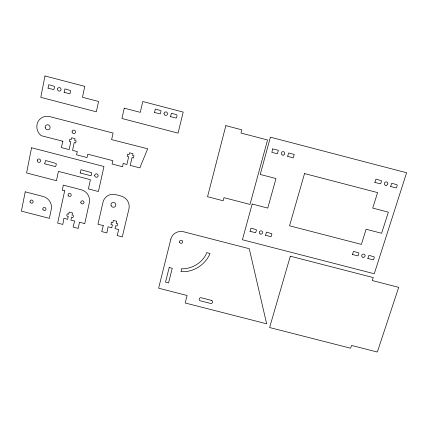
<?xml version="1.0" encoding="UTF-8"?>
<svg xmlns="http://www.w3.org/2000/svg" width="428" height="428" viewBox="0 0 428 428"><rect width="100%" height="100%" fill="white"/><g stroke="black" fill="none" stroke-linecap="round" stroke-linejoin="round"><path stroke-width="0.64" d="M272.673 148.912L271.834 152.357L277.43 153.738L278.35 150.292L272.673 148.912M48.011 88.12L53.382 89.522C53.917 90.725 55.062 85.504 54.035 86.247L48.803 84.68L48.011 88.12M44.726 163.801L55.217 166.519C55.784 167.642 56.801 162.699 55.859 163.4L45.555 160.516L44.742 163.753M64.12 92.325L69.486 93.727C70.037 94.93 71.182 89.709 70.16 90.458L64.933 88.89L64.12 92.325M62.868 141.24L61.348 147.569L69.165 149.597L70.818 141.689L69.357 141.465L69.791 139.132L71.257 139.576L71.572 137.763L75.071 138.672L74.643 140.454L76.125 140.775L75.676 142.947L74.199 142.567L72.541 150.463L77.324 151.512L76.51 154.813L87.039 157.541L87.761 154.187L112.832 160.671L112.083 164.015L122.59 166.738L123.189 163.421L126.87 164.534L128.678 156.685L127.191 156.3L127.694 154.144L129.154 154.583L129.502 152.785L132.985 153.689L132.53 155.46L134.001 155.781L133.461 158.034L132.049 157.558L130.24 165.406L139.854 167.888L147.671 148.778L111.601 139.624L113.115 133.065L49.792 116.609A11.219 10.604 52.9 0 0 37.942 121.846A11.219 10.604 52.9 0 0 40.505 135.114L41.307 135.708L62.868 141.24M64.676 190.808L57.662 223.1L62.814 224.422L63.911 218.28L67.608 219.286L68.255 216.29C65.762 217.258 66.832 212.165 68.683 214.278L69.154 212.047L72.562 212.957L71.99 215.129C74.488 214.15 73.359 219.216 71.562 217.14L70.909 220.136L74.627 221.035L73.113 227.07L78.26 228.392L79.506 222.164L84.728 223.689L89.35 202.615A10.828 10.309 40.3 0 0 81.176 189.722L63.349 185.121L62.274 190.246L64.676 190.808M80.17 172.971L90.64 175.683C91.191 176.839 92.282 171.869 91.314 172.575L81.031 169.702L80.186 172.923M103.292 225.577L101.725 231.591L106.866 232.912L108.081 226.76L111.735 227.808L112.404 224.796L110.959 224.523L111.505 222.137L112.901 222.608L113.292 220.388L116.758 221.26L116.202 223.459L117.636 223.716L117.138 226.011L115.699 225.647L115.03 228.654L118.733 229.504L117.144 235.561L122.28 236.882L128.951 208.875A10.77 10.374 36 0 0 120.926 195.997L115.721 194.654A10.78 10.363 37 0 0 103.02 202.177L97.932 224.251L103.292 225.577M154.476 112.446L159.821 113.837C160.361 115.004 161.586 109.846 160.58 110.595L155.385 109.038L154.497 112.393M170.499 116.63L175.833 118.021C176.368 119.139 177.604 114.276 176.636 114.731L171.425 113.233L170.499 116.63M250.022 231.291L255.179 232.623C255.666 233.736 257.035 228.9 256.019 229.601L251.006 228.119L250.022 231.291M265.494 235.282L270.646 236.614C271.149 237.695 272.486 232.912 271.496 233.602L266.489 232.12L265.515 235.234M287.637 156.284L293.185 157.932L294.239 154.487L288.686 152.951L287.637 156.284M352.453 254.483L357.583 255.81C358.065 256.832 359.483 252.349 358.541 252.766L353.485 251.364L352.453 254.483M374.864 182.398L380.112 183.767C380.626 184.923 382.134 179.888 381.097 180.632L376.003 179.107L374.864 182.398M367.839 258.459L372.965 259.78C373.446 260.909 374.912 256.121 373.911 256.795L368.941 255.323L367.839 258.459M390.609 186.501L395.852 187.871C396.333 189.021 397.901 184.013 396.847 184.741L391.759 183.216L390.609 186.501M44.988 75.965L40.783 97.327L96.327 111.81L98.552 101.468L82.476 97.268L84.771 86.365L44.988 75.965M31.554 147.751L26.584 172.96L56.48 180.686L58.411 171.387L90.431 179.669L88.409 188.93L98.413 191.514L103.956 166.508L31.554 147.751M25.22 191.83L21.4 211.143L49.386 218.344L51.274 209.233A10.834 10.186 40.7 0 0 42.993 196.415L25.22 191.83M124.243 108.172L121.932 118.486L178.069 133.119L183.189 112.083L142.775 101.527L140.277 112.355L124.243 108.172M170.852 239.129L158.617 288.199L187.111 295.491L185.169 302.981L266.655 323.803L249.267 248.705L183.649 231.778A10.604 10.277 18.2 0 0 170.852 239.129M169.188 267.532L165.513 282.148L168.552 282.924L172.238 268.313L169.188 267.532M181.707 268.859L180.996 271.641L185.645 271.657A31.287 30.318 18.3 0 0 210.062 253.462L206.729 252.606L205.601 255.339A28.104 27.232 18.3 0 1 181.707 268.859M225.85 125.65L207.543 196.714L223.165 200.759L223.972 197.677L250.006 204.424L267.554 139.983L240.985 133.044L241.831 129.823L225.85 125.65M252.167 204.038L242.425 239.75L374.259 273.754L406.6 172.757L270.416 137.179L260.24 174.453L275.99 178.551L267.768 208.083L252.167 204.038M304.538 173.565L289.537 225.802L361.376 244.388L366.111 229.258L381.621 233.276L388.351 212.154L372.729 208.094L377.582 192.595L304.538 173.565M290.318 256.201L269.608 327.527L350.618 348.221L351.511 345.433L377.346 352.035L398.687 287.349L372.296 280.543L373.248 277.579L290.318 256.201M211.352 300.36L201.267 297.781A1.664 1.589 9.7 0 0 199.25 298.905A1.664 1.589 9.7 0 0 200.454 300.852L210.533 303.431A1.664 1.584 7.7 0 0 212.55 302.307A1.664 1.584 7.7 0 0 211.352 300.36M260.144 233.961A1.712 1.664 -6.8 0 0 262.68 232.463A1.712 1.664 -6.8 0 0 260.09 231.077A1.712 1.664 -6.8 0 0 260.144 233.961M362.928 257.298A1.728 1.637 -21.4 0 0 365.057 255.232A1.728 1.637 -21.4 0 0 362.2 254.553A1.728 1.637 -21.4 0 0 362.928 257.298M283.031 155.129A1.771 1.739 -40.4 0 0 284.529 152.459A1.771 1.739 -40.4 0 0 281.485 152.545A1.771 1.739 -40.4 0 0 283.031 155.129M386.035 185.356A1.787 1.701 -34.4 0 0 387.618 182.724A1.787 1.701 -34.4 0 0 384.569 182.799A1.787 1.701 -34.4 0 0 386.035 185.356M179.765 242.553A1.589 1.541 18.2 0 0 182.51 242.548A1.589 1.541 18.2 0 0 181.087 240.231A1.589 1.541 18.2 0 0 179.765 242.553M111.066 205.488A2.477 2.381 37 0 0 115.196 206.558A2.477 2.381 37 0 0 113.934 202.514A2.477 2.381 37 0 0 111.066 205.488M94.706 175.544A1.749 1.675 44.3 0 0 97.349 177.015A1.749 1.675 44.3 0 0 97.204 174.046A1.749 1.675 44.3 0 0 94.706 175.544M37.241 160.677A1.771 1.669 47.7 0 0 39.9 162.153A1.771 1.669 47.7 0 0 39.708 159.168A1.771 1.669 47.7 0 0 37.241 160.677M164.047 113.265A1.792 1.749 65.8 0 0 166.299 115.383A1.792 1.749 65.8 0 0 166.952 112.377A1.792 1.749 65.8 0 0 164.047 113.265M57.577 88.933A1.83 1.728 59.3 0 0 59.893 91.073A1.83 1.728 59.3 0 0 60.444 88.034A1.83 1.728 59.3 0 0 57.577 88.933M45.159 127.314A2.579 2.44 52.9 0 0 49.022 129.47A2.579 2.44 52.9 0 0 48.755 125.088A2.579 2.44 52.9 0 0 45.159 127.314M72.097 131.861A1.787 1.701 52.9 0 0 74.777 133.365A1.787 1.701 52.9 0 0 74.611 130.321A1.787 1.701 52.9 0 0 72.097 131.861M80.881 202.781A1.621 1.546 39.6 0 0 83.578 203.477A1.621 1.546 39.6 0 0 82.727 200.844A1.621 1.546 39.6 0 0 80.881 202.781M68.111 195.361A1.626 1.546 41.5 0 0 70.813 196.061A1.626 1.546 41.5 0 0 69.951 193.413A1.626 1.546 41.5 0 0 68.111 195.361M42.902 209.404A1.621 1.525 40.4 0 0 45.587 210.1A1.621 1.525 40.4 0 0 44.71 207.478A1.621 1.525 40.4 0 0 42.902 209.404M30.072 202.016A1.632 1.53 41.8 0 0 32.763 202.706A1.632 1.53 41.8 0 0 31.875 200.079A1.632 1.53 41.8 0 0 30.072 202.016"/></g></svg>
